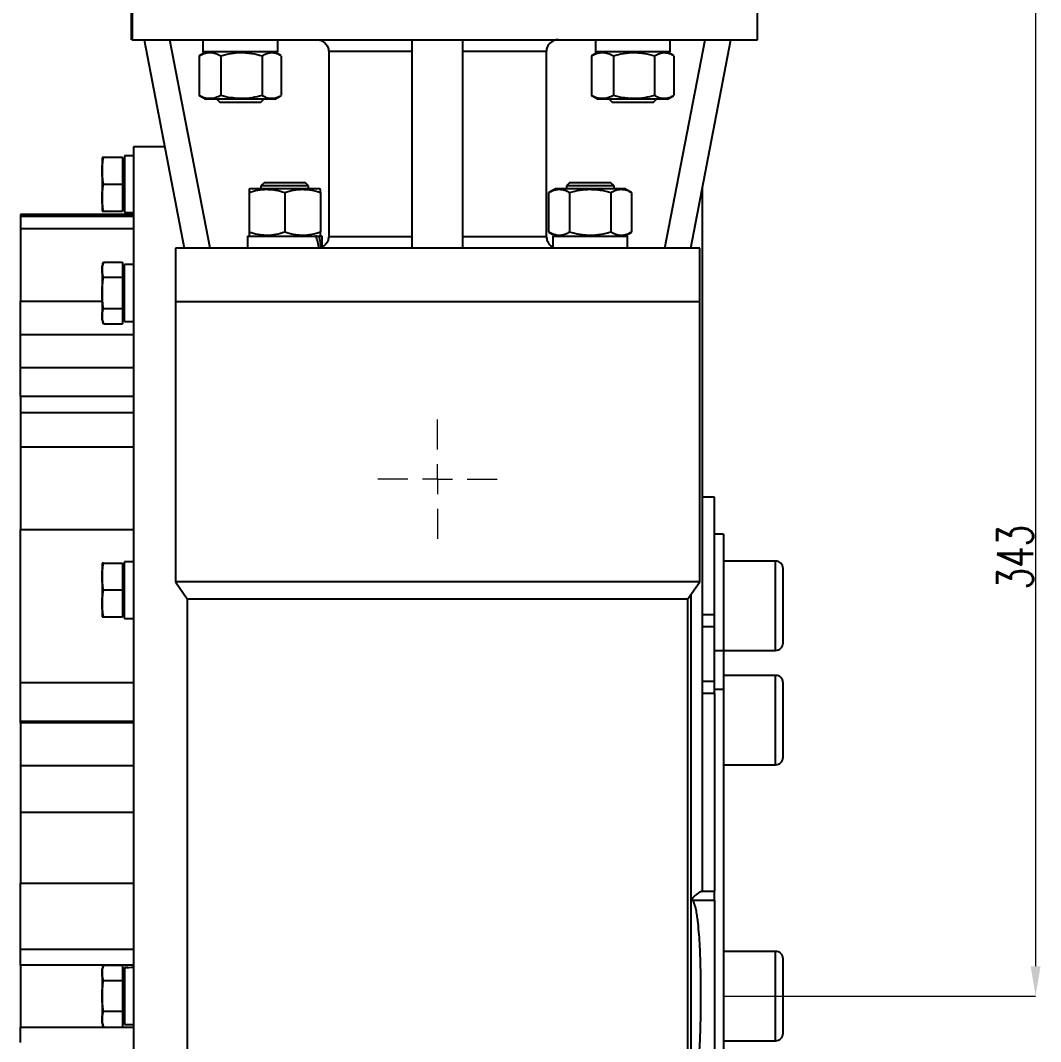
# Model space of a CAD drawing. Header units: millimetres. Extents: x 1852 to 4288, y 681 to 2404.
# Drawn here: x 2440.8 to 2783.2, y 1609.3 to 1952.1 of the extents above; entities that cross this region are included whole.
import ezdxf

# ---------------------------------------------------------------- set-up
doc = ezdxf.new("R2010")
doc.units = ezdxf.units.MM
for name, color, linetype, lineweight in [('10', 7, 'Continuous', 0), ('AM_5', 3, 'Continuous', 25), ('粗实线', 7, 'Continuous', 40)]:
    doc.layers.add(name, color=color, linetype=linetype, lineweight=lineweight)
doc.styles.add('SLDTEXTSTYLE1', font='txt.shx', dxfattribs={"width": 0.7, "bigfont": 'gbcbig.shx'})
doc.dimstyles.new('SLDDIMSTYLE12$0', dxfattribs={"dimtxt": 12, "dimasz": 10, "dimexe": 0, "dimexo": 0.0625, "dimgap": 0.875, "dimtad": 1, "dimdec": 1, "dimlfac": 1.8, "dimrnd": 1e-09, "dimzin": 12, "dimdsep": 46, "dimtxsty": 'SLDTEXTSTYLE1', "dimcen": 0.09, "dimdle": 8.16, "dimclrd": 3, "dimclre": 3, "dimadec": 0, "dimazin": 3, "dimtfac": 1, "dimtdec": 1, "dimtofl": 0, "dimtmove": 0, "dimatfit": 3, "dimfxl": 0, "dimfrac": 2, "dimtolj": 1, "dimlwd": 5, "dimlwe": 5, "dimarcsym": 0})

# ---------------------------------------------------------------- blocks, each defined once
blk = doc.blocks.new('SW_CENTERMARKSYMBOL_42')
at = {"layer": '10', "color": 0}
for p, q in [((0, 1), (0, 2)), ((0, 0), (0, 0.5)), ((-1, 0), (-2, 0)), ((0, 0), (-0.5, 0)), ((0, 0), (0, -0.5)), ((0, 0), (0.5, 0)), ((1, 0), (2, 0)), ((0, -1), (0, -2))]:
    blk.add_line(p, q, dxfattribs=at)
blk = doc.blocks.new('*D77')
at = {"layer": 'AM_5', "color": 3, "lineweight": 5, "transparency": 16777216}
blk.add_line((2736.74, 1967.63), (2781.51, 1967.63), dxfattribs=at)
at = {"layer": 'AM_5', "color": 3, "linetype": 'Continuous', "lineweight": 5, "transparency": 16777216}
for p, q in [((2781.51, 1957.63), (2781.51, 1634.63)), ((2676.82, 1624.63), (2781.51, 1624.63))]:
    blk.add_line(p, q, dxfattribs=at)
at = {"layer": 'AM_5', "color": 3, "transparency": 16777216}
for points in [[(2779.85, 1957.63), (2783.18, 1957.63), (2781.51, 1967.63)], [(2779.85, 1634.63), (2783.18, 1634.63), (2781.51, 1624.63)]]:
    blk.add_solid(points, dxfattribs=at)
at = {"layer": 'Defpoints', "color": 0, "transparency": 16777216}
for p in [(2736.68, 1967.63), (2676.75, 1624.63), (2781.51, 1624.63)]:
    blk.add_point(p, dxfattribs=at)
at = {"layer": 'AM_5', "color": 0, "transparency": 16777216, "insert": (2774.64, 1771.95), "char_height": 12, "attachment_point": 5, "rotation": 90, "style": 'SLDTEXTSTYLE1'}
blk.add_mtext('\\A1;343', dxfattribs=at)

msp = doc.modelspace()

# ---------------------------------------------------------------- linework, layer by layer
at = {"linetype": 'ByBlock'}
msp.add_line((2688.13, 1945.631), (2688.13, 1987.55), dxfattribs=at)
at = {"color": 7, "linetype": 'Continuous', "lineweight": 25}
for p, q in [((2478.13, 1945.631), (2688.13, 1945.631)), ((2482.253, 1945.631), (2495.753, 1875.631)), ((2504.41, 1875.631), (2490.91, 1945.631)), ((2502.015, 1945.631), (2502.015, 1941.531)), ((2527.115, 1941.531), (2527.115, 1945.631)), ((2572.253, 1875.631), (2572.253, 1945.631)), ((2589.253, 1875.631), (2589.253, 1945.631)), ((2633.769, 1945.631), (2633.769, 1941.531)), ((2657.096, 1875.631), (2670.596, 1945.631)), ((2658.869, 1941.531), (2658.869, 1945.631)), ((2665.753, 1875.631), (2679.253, 1945.631)), ((2500.957, 1940.362), (2500.716, 1940.243)), ((2500.716, 1940.243), (2500.716, 1926.919)), ((2502.94, 1941.531), (2500.946, 1940.38)), ((2527.115, 1941.531), (2502.015, 1941.531)), ((2502.106, 1941.531), (2502.052, 1941.018)), ((2508.031, 1940.243), (2508.031, 1926.919)), ((2521.88, 1940.243), (2521.88, 1926.919)), ((2528.184, 1940.38), (2526.19, 1941.531)), ((2528.414, 1926.919), (2528.414, 1940.243)), ((2572.253, 1941.631), (2544.229, 1941.631)), ((2544.229, 1941.631), (2544.229, 1879.631)), ((2617.277, 1941.631), (2589.253, 1941.631)), ((2617.277, 1941.631), (2617.277, 1879.631)), ((2632.71, 1940.362), (2632.469, 1940.243)), ((2632.469, 1940.243), (2632.469, 1926.919)), ((2634.694, 1941.531), (2632.7, 1940.38)), ((2658.869, 1941.531), (2633.769, 1941.531)), ((2633.86, 1941.531), (2633.805, 1941.018)), ((2639.785, 1940.243), (2639.785, 1926.919)), ((2653.634, 1940.243), (2653.634, 1926.919)), ((2659.937, 1940.38), (2657.944, 1941.531)), ((2660.168, 1926.919), (2660.168, 1940.243)), ((2500.716, 1926.919), (2500.957, 1926.805)), ((2500.944, 1926.783), (2502.94, 1925.631)), ((2526.19, 1925.631), (2528.186, 1926.783)), ((2632.469, 1926.919), (2632.71, 1926.805)), ((2632.698, 1926.783), (2634.694, 1925.631)), ((2657.944, 1925.631), (2659.939, 1926.783)), ((2526.19, 1925.631), (2502.94, 1925.631)), ((2506.647, 1925.631), (2507.647, 1924.631)), ((2507.647, 1924.631), (2521.482, 1924.631)), ((2521.482, 1924.631), (2522.482, 1925.631)), ((2657.944, 1925.631), (2634.694, 1925.631)), ((2638.401, 1925.631), (2639.401, 1924.631)), ((2639.401, 1924.631), (2653.236, 1924.631)), ((2653.236, 1924.631), (2654.236, 1925.631)), ((2489.196, 1909.631), (2478.753, 1909.631)), ((2478.753, 1909.631), (2478.753, 1339.631)), ((2468.153, 1906.131), (2468.153, 1901.631)), ((2475.053, 1906.131), (2468.66, 1906.131)), ((2475.053, 1906.131), (2475.053, 1897.131)), ((2475.653, 1905.366), (2475.053, 1905.966)), ((2478.753, 1906.681), (2475.653, 1906.681)), ((2475.653, 1906.681), (2475.653, 1887.581)), ((2468.153, 1901.631), (2468.153, 1892.631)), ((2468.66, 1897.131), (2475.053, 1897.131)), ((2475.053, 1897.131), (2475.053, 1888.131)), ((2517.863, 1895.631), (2517.488, 1895.415)), ((2541.113, 1895.631), (2517.863, 1895.631)), ((2522.57, 1897.631), (2521.488, 1896.549)), ((2521.488, 1896.549), (2521.488, 1895.631)), ((2537.488, 1896.549), (2521.488, 1896.549)), ((2536.405, 1897.631), (2522.57, 1897.631)), ((2537.488, 1896.549), (2536.405, 1897.631)), ((2537.488, 1895.631), (2537.488, 1896.549)), ((2541.488, 1895.415), (2541.113, 1895.631)), ((2620.393, 1895.631), (2618.162, 1894.343)), ((2643.643, 1895.631), (2620.393, 1895.631)), ((2625.101, 1897.631), (2624.018, 1896.549)), ((2624.018, 1896.549), (2624.018, 1895.631)), ((2640.018, 1896.549), (2624.018, 1896.549)), ((2638.936, 1897.631), (2625.101, 1897.631)), ((2640.018, 1896.549), (2638.936, 1897.631)), ((2640.018, 1895.631), (2640.018, 1896.549)), ((2645.875, 1894.343), (2643.643, 1895.631)), ((2468.153, 1892.631), (2468.153, 1888.131)), ((2517.488, 1894.343), (2517.488, 1881.019)), ((2529.488, 1894.343), (2529.488, 1881.019)), ((2541.488, 1894.343), (2541.488, 1881.019)), ((2618.162, 1881.019), (2618.162, 1894.343)), ((2625.09, 1894.343), (2625.09, 1881.019)), ((2638.946, 1894.343), (2638.946, 1881.019)), ((2645.875, 1894.343), (2645.875, 1881.019)), ((2475.053, 1888.296), (2475.653, 1888.896)), ((2478.753, 1886.979), (2440.753, 1886.979)), ((2440.753, 1886.979), (2440.753, 1886.444)), ((2440.753, 1886.444), (2478.753, 1886.444)), ((2440.753, 1886.444), (2440.753, 1882.25)), ((2468.66, 1888.131), (2475.053, 1888.131)), ((2475.653, 1887.581), (2478.753, 1887.581)), ((2440.753, 1882.25), (2478.753, 1882.25)), ((2440.753, 1882.25), (2440.753, 1857.92)), ((2516.938, 1879.731), (2516.938, 1875.631)), ((2516.938, 1879.731), (2539.966, 1879.731)), ((2517.488, 1879.948), (2517.863, 1879.731)), ((2540.226, 1879.731), (2539.966, 1879.731)), ((2540.226, 1879.731), (2541.08, 1879.731)), ((2541.08, 1879.731), (2542.038, 1879.731)), ((2541.113, 1879.731), (2541.488, 1879.948)), ((2542.038, 1875.631), (2542.038, 1879.731)), ((2544.229, 1879.631), (2572.253, 1879.631)), ((2589.253, 1879.631), (2617.277, 1879.631)), ((2618.162, 1881.019), (2620.393, 1879.731)), ((2619.468, 1879.731), (2619.468, 1875.631)), ((2619.468, 1879.731), (2644.568, 1879.731)), ((2643.643, 1879.731), (2645.875, 1881.019)), ((2644.568, 1875.631), (2644.568, 1879.731)), ((2492.753, 1875.631), (2492.753, 1857.631)), ((2668.753, 1875.631), (2492.753, 1875.631)), ((2668.753, 1857.631), (2668.753, 1875.631)), ((2468.66, 1871.015), (2468.153, 1869.623)), ((2468.153, 1869.623), (2468.153, 1868.417)), ((2468.153, 1868.417), (2468.153, 1860.623)), ((2468.66, 1871.015), (2475.053, 1871.015)), ((2475.053, 1871.015), (2475.053, 1865.819)), ((2475.653, 1868.858), (2475.053, 1869.458)), ((2478.753, 1870.173), (2475.653, 1870.173)), ((2475.653, 1851.073), (2475.653, 1870.173)), ((2475.053, 1865.819), (2468.66, 1865.819)), ((2475.053, 1865.819), (2475.053, 1855.427)), ((2440.753, 1846.547), (2440.753, 1857.92)), ((2440.753, 1857.92), (2468.153, 1857.92)), ((2468.153, 1860.623), (2468.153, 1852.829)), ((2468.66, 1855.427), (2475.053, 1855.427)), ((2475.053, 1855.427), (2475.053, 1850.231)), ((2492.753, 1857.631), (2492.753, 1763.631)), ((2668.753, 1857.631), (2492.753, 1857.631)), ((2668.753, 1763.631), (2668.753, 1857.631)), ((2468.153, 1852.829), (2468.153, 1851.623)), ((2468.153, 1851.623), (2468.66, 1850.231)), ((2475.053, 1851.788), (2475.653, 1852.388)), ((2475.653, 1851.073), (2478.753, 1851.073)), ((2468.66, 1850.231), (2475.053, 1850.231)), ((2478.753, 1846.547), (2440.753, 1846.547)), ((2440.753, 1835.484), (2440.753, 1846.547)), ((2440.753, 1825.924), (2440.753, 1835.484)), ((2478.753, 1835.484), (2440.753, 1835.484)), ((2478.753, 1825.924), (2440.753, 1825.924)), ((2440.753, 1825.924), (2440.753, 1820.486)), ((2440.753, 1820.486), (2478.753, 1820.486)), ((2440.753, 1820.486), (2440.753, 1809.027)), ((2440.753, 1809.027), (2478.753, 1809.027)), ((2440.753, 1809.027), (2440.753, 1781.175)), ((2673.753, 1792.037), (2669.753, 1792.037)), ((2673.753, 1752.601), (2673.753, 1792.037)), ((2440.753, 1781.175), (2478.753, 1781.175)), ((2440.753, 1729.816), (2440.753, 1781.175)), ((2676.753, 1779.631), (2673.753, 1779.631)), ((2676.753, 1779.631), (2676.753, 1740.597)), ((2468.153, 1769.881), (2468.153, 1765.381)), ((2468.66, 1769.881), (2475.053, 1769.881)), ((2475.053, 1769.881), (2475.053, 1760.881)), ((2475.653, 1769.116), (2475.053, 1769.716)), ((2478.753, 1770.431), (2475.653, 1770.431)), ((2475.653, 1751.331), (2475.653, 1770.431)), ((2694.253, 1770.631), (2676.753, 1770.631)), ((2694.253, 1755.631), (2694.253, 1770.631)), ((2468.153, 1765.381), (2468.153, 1756.381)), ((2492.753, 1763.631), (2496.753, 1757.918)), ((2668.753, 1763.631), (2492.753, 1763.631)), ((2664.753, 1757.918), (2668.753, 1763.631)), ((2475.053, 1760.881), (2468.66, 1760.881)), ((2475.053, 1760.881), (2475.053, 1751.881)), ((2665.753, 1759.347), (2665.753, 1489.915)), ((2468.153, 1756.381), (2468.153, 1751.881)), ((2496.753, 1757.918), (2496.753, 1648.485)), ((2496.753, 1757.918), (2664.753, 1757.918)), ((2664.753, 1491.344), (2664.753, 1757.918)), ((2694.253, 1740.631), (2694.253, 1755.631)), ((2468.66, 1751.881), (2475.053, 1751.881)), ((2475.053, 1752.046), (2475.653, 1752.646)), ((2673.753, 1752.601), (2669.753, 1752.601)), ((2673.753, 1748.657), (2673.753, 1752.601)), ((2475.653, 1751.331), (2478.753, 1751.331)), ((2669.753, 1748.657), (2673.753, 1748.657)), ((2673.753, 1730.254), (2673.753, 1748.657)), ((2673.753, 1740.597), (2676.753, 1740.597)), ((2676.753, 1740.631), (2694.253, 1740.631)), ((2676.753, 1740.597), (2676.753, 1727.476)), ((2694.253, 1732.262), (2676.753, 1732.262)), ((2694.253, 1717.262), (2694.253, 1732.262)), ((2478.753, 1729.816), (2440.753, 1729.816)), ((2440.753, 1716.914), (2440.753, 1729.816)), ((2673.753, 1730.254), (2669.753, 1730.254)), ((2673.753, 1726.31), (2673.753, 1730.254)), ((2669.753, 1726.31), (2673.753, 1726.31)), ((2676.753, 1727.476), (2673.753, 1727.476)), ((2673.753, 1726.335), (2673.753, 1659.831)), ((2676.753, 1727.476), (2676.753, 1469.631)), ((2694.253, 1702.262), (2694.253, 1717.262)), ((2440.753, 1716.292), (2440.753, 1716.914)), ((2440.753, 1716.914), (2478.753, 1716.914)), ((2478.753, 1716.292), (2440.753, 1716.292)), ((2440.753, 1716.292), (2440.753, 1702.048)), ((2440.753, 1702.048), (2478.753, 1702.048)), ((2440.753, 1702.048), (2440.753, 1686.395)), ((2676.753, 1702.262), (2694.253, 1702.262)), ((2440.753, 1686.395), (2440.753, 1662.485)), ((2440.753, 1686.395), (2478.753, 1686.395)), ((2440.753, 1662.485), (2478.753, 1662.485)), ((2440.753, 1640.201), (2440.753, 1662.485)), ((2669.518, 1659.831), (2673.753, 1659.831)), ((2673.753, 1656.856), (2673.753, 1659.831)), ((2666.434, 1656.856), (2673.753, 1656.856)), ((2673.753, 1656.856), (2673.753, 1593.809)), ((2440.753, 1635.047), (2440.753, 1640.201)), ((2478.753, 1640.201), (2440.753, 1640.201)), ((2694.253, 1639.631), (2676.753, 1639.631)), ((2694.253, 1624.631), (2694.253, 1639.631)), ((2440.753, 1635.047), (2440.753, 1614.215)), ((2478.753, 1635.047), (2440.753, 1635.047)), ((2468.66, 1635.023), (2468.153, 1633.631)), ((2468.66, 1635.023), (2475.053, 1635.023)), ((2475.053, 1635.023), (2475.053, 1629.827)), ((2468.153, 1633.631), (2468.153, 1632.425)), ((2468.153, 1632.425), (2468.153, 1624.631)), ((2475.653, 1632.866), (2475.053, 1633.466)), ((2475.653, 1634.181), (2475.653, 1634.012)), ((2475.653, 1634.012), (2475.653, 1615.081)), ((2468.66, 1629.827), (2475.053, 1629.827)), ((2475.053, 1629.827), (2475.053, 1619.435)), ((2468.153, 1624.631), (2468.153, 1616.837)), ((2694.253, 1609.631), (2694.253, 1624.631)), ((2475.053, 1619.435), (2468.66, 1619.435)), ((2475.053, 1619.435), (2475.053, 1614.239)), ((2468.153, 1616.837), (2468.153, 1615.631)), ((2468.153, 1615.631), (2468.66, 1614.239)), ((2475.053, 1615.796), (2475.653, 1616.396)), ((2475.653, 1615.081), (2478.753, 1615.081)), ((2440.753, 1609.061), (2440.753, 1614.215)), ((2440.753, 1614.215), (2478.753, 1614.215)), ((2468.66, 1614.239), (2475.053, 1614.239)), ((2676.753, 1609.631), (2694.253, 1609.631))]:
    msp.add_line(p, q, dxfattribs=at)
for centre, start, end in [((2694.253, 1768.131), 0, 90), ((2694.253, 1743.131), 270, 0), ((2694.253, 1729.762), 0, 90), ((2694.253, 1704.762), 270, 0), ((2694.253, 1637.131), 0, 90), ((2694.253, 1612.131), 270, 0)]:
    msp.add_arc(centre, 2.5, start, end, dxfattribs=at)
for centre, major_axis, ratio, start_param, end_param in [((2529.488, 1875.631), (-6.482, 21.494), 0.4999708, 4.5627436, 4.7524967), ((2529.488, 1879.731), (-6.482, 21.494), 0.4999708, 4.3729905, 4.5627436), ((2475.653, 1624.631), (16.541, 0), 0.5773503, 1.4769526, 1.5707963), ((2478.753, 1624.631), (16.541, 0), 0.5773503, 1.5707963, 1.7593233)]:
    msp.add_ellipse(centre, major_axis=major_axis, ratio=ratio, start_param=start_param, end_param=end_param, dxfattribs=at)
for points, knots in [([(2540.133, 1945.631), (2540.4, 1945.631), (2540.663, 1945.606), (2541.18, 1945.506), (2541.438, 1945.431), (2541.93, 1945.233), (2542.165, 1945.113), (2542.608, 1944.827), (2542.82, 1944.659), (2543.2, 1944.293), (2543.371, 1944.092), (2543.674, 1943.657), (2543.804, 1943.422), (2544.117, 1942.696), (2544.229, 1942.166), (2544.229, 1941.631)], [0, 0, 0, 0, 0.125, 0.125, 0.25, 0.25, 0.375, 0.375, 0.5, 0.5, 0.625, 0.625, 0.75, 0.75, 1, 1, 1, 1]), ([(2621.373, 1945.631), (2621.106, 1945.631), (2620.843, 1945.606), (2620.325, 1945.506), (2620.068, 1945.431), (2619.575, 1945.233), (2619.341, 1945.113), (2618.898, 1944.827), (2618.686, 1944.659), (2618.306, 1944.293), (2618.135, 1944.092), (2617.832, 1943.657), (2617.702, 1943.422), (2617.389, 1942.696), (2617.277, 1942.166), (2617.277, 1941.631)], [0, 0, 0, 0, 0.125, 0.125, 0.25, 0.25, 0.375, 0.375, 0.5, 0.5, 0.625, 0.625, 0.75, 0.75, 1, 1, 1, 1]), ([(2500.716, 1940.243), (2501.313, 1940.569), (2501.915, 1940.838), (2503.13, 1941.211), (2503.745, 1941.314), (2504.678, 1941.315), (2504.99, 1941.29), (2505.608, 1941.192), (2505.915, 1941.12), (2506.83, 1940.839), (2507.433, 1940.57), (2508.031, 1940.243)], [0, 0, 0, 0, 0.25, 0.25, 0.5, 0.5, 0.625, 0.625, 0.75, 0.75, 1, 1, 1, 1]), ([(2508.031, 1940.243), (2509.162, 1940.569), (2510.301, 1940.838), (2512.602, 1941.211), (2513.765, 1941.314), (2515.531, 1941.315), (2516.123, 1941.29), (2517.293, 1941.192), (2517.874, 1941.12), (2519.607, 1940.839), (2520.748, 1940.57), (2521.88, 1940.243)], [0, 0, 0, 0, 0.25, 0.25, 0.5, 0.5, 0.625, 0.625, 0.75, 0.75, 1, 1, 1, 1]), ([(2521.88, 1940.243), (2522.447, 1940.552), (2523.594, 1941.179), (2525.292, 1941.405), (2526.835, 1941.095), (2527.75, 1940.593), (2528.173, 1940.362)], [0, 0, 0, 0, 0.27487, 0.5557011, 0.7950175, 1, 1, 1, 1]), ([(2632.469, 1940.243), (2633.067, 1940.569), (2633.668, 1940.838), (2634.884, 1941.211), (2635.498, 1941.314), (2636.431, 1941.315), (2636.744, 1941.29), (2637.362, 1941.192), (2637.669, 1941.12), (2638.584, 1940.839), (2639.187, 1940.57), (2639.785, 1940.243)], [0, 0, 0, 0, 0.25, 0.25, 0.5, 0.5, 0.625, 0.625, 0.75, 0.75, 1, 1, 1, 1]), ([(2639.785, 1940.243), (2640.916, 1940.569), (2642.054, 1940.838), (2644.356, 1941.211), (2645.519, 1941.314), (2647.285, 1941.315), (2647.876, 1941.29), (2649.046, 1941.192), (2649.627, 1941.12), (2651.36, 1940.839), (2652.502, 1940.57), (2653.634, 1940.243)], [0, 0, 0, 0, 0.25, 0.25, 0.5, 0.5, 0.625, 0.625, 0.75, 0.75, 1, 1, 1, 1]), ([(2653.634, 1940.243), (2654.201, 1940.552), (2655.348, 1941.179), (2657.046, 1941.405), (2658.588, 1941.095), (2659.504, 1940.593), (2659.927, 1940.362)], [0, 0, 0, 0, 0.27487, 0.5557011, 0.7950175, 1, 1, 1, 1]), ([(2508.031, 1926.919), (2507.434, 1926.593), (2506.832, 1926.324), (2505.617, 1925.951), (2505.002, 1925.848), (2504.07, 1925.847), (2503.757, 1925.872), (2503.139, 1925.97), (2502.832, 1926.042), (2501.917, 1926.323), (2501.314, 1926.592), (2500.716, 1926.919)], [0, 0, 0, 0, 0.25, 0.25, 0.5, 0.5, 0.625, 0.625, 0.75, 0.75, 1, 1, 1, 1]), ([(2521.88, 1926.919), (2520.75, 1926.593), (2519.611, 1926.324), (2517.309, 1925.951), (2516.146, 1925.848), (2514.38, 1925.847), (2513.789, 1925.872), (2512.619, 1925.97), (2512.038, 1926.042), (2510.305, 1926.323), (2509.163, 1926.592), (2508.031, 1926.919)], [0, 0, 0, 0, 0.25, 0.25, 0.5, 0.5, 0.625, 0.625, 0.75, 0.75, 1, 1, 1, 1]), ([(2528.173, 1926.805), (2527.686, 1926.541), (2526.619, 1925.964), (2525.002, 1925.757), (2523.378, 1926.091), (2522.383, 1926.641), (2521.88, 1926.919)], [0, 0, 0, 0, 0.23618419, 0.51698793, 0.75628114, 1, 1, 1, 1]), ([(2639.785, 1926.919), (2639.188, 1926.593), (2638.586, 1926.324), (2637.37, 1925.951), (2636.756, 1925.848), (2635.823, 1925.847), (2635.511, 1925.872), (2634.893, 1925.97), (2634.586, 1926.042), (2633.67, 1926.323), (2633.067, 1926.592), (2632.469, 1926.919)], [0, 0, 0, 0, 0.25, 0.25, 0.5, 0.5, 0.625, 0.625, 0.75, 0.75, 1, 1, 1, 1]), ([(2653.634, 1926.919), (2652.503, 1926.593), (2651.364, 1926.324), (2649.063, 1925.951), (2647.9, 1925.848), (2646.134, 1925.847), (2645.542, 1925.872), (2644.372, 1925.97), (2643.791, 1926.042), (2642.058, 1926.323), (2640.917, 1926.592), (2639.785, 1926.919)], [0, 0, 0, 0, 0.25, 0.25, 0.5, 0.5, 0.625, 0.625, 0.75, 0.75, 1, 1, 1, 1]), ([(2659.927, 1926.805), (2659.439, 1926.541), (2658.372, 1925.964), (2656.755, 1925.757), (2655.132, 1926.091), (2654.136, 1926.641), (2653.634, 1926.919)], [0, 0, 0, 0, 0.23618419, 0.51698793, 0.75628114, 1, 1, 1, 1]), ([(2468.153, 1901.631), (2468.153, 1902.388), (2468.2, 1903.141), (2468.376, 1904.641), (2468.503, 1905.387), (2468.66, 1906.131)], [0, 0, 0, 0, 0.5, 0.5, 1, 1, 1, 1]), ([(2468.66, 1906.131), (2468.503, 1906.131), (2468.376, 1906.131), (2468.2, 1906.131), (2468.153, 1906.131), (2468.153, 1906.131)], [0, 0, 0, 0, 0.5, 0.5, 1, 1, 1, 1]), ([(2468.66, 1897.131), (2468.503, 1897.875), (2468.376, 1898.621), (2468.2, 1900.121), (2468.153, 1900.874), (2468.153, 1901.631)], [0, 0, 0, 0, 0.5, 0.5, 1, 1, 1, 1]), ([(2468.153, 1892.631), (2468.153, 1893.388), (2468.2, 1894.141), (2468.376, 1895.641), (2468.503, 1896.387), (2468.66, 1897.131)], [0, 0, 0, 0, 0.5, 0.5, 1, 1, 1, 1]), ([(2669.753, 1659.831), (2669.753, 1664.696), (2669.753, 1674.424), (2669.753, 1688.919), (2669.753, 1703.371), (2669.753, 1717.728), (2669.753, 1731.94), (2669.753, 1745.924), (2669.753, 1759.642), (2669.753, 1772.986), (2669.753, 1785.889), (2669.753, 1798.288), (2669.753, 1810.12), (2669.753, 1821.327), (2669.753, 1831.863), (2669.753, 1841.685), (2669.753, 1850.735), (2669.753, 1859.014), (2669.753, 1866.494), (2669.753, 1873.173), (2669.753, 1879.062), (2669.753, 1884.179), (2669.753, 1888.556), (2669.753, 1892.156), (2669.753, 1894.82), (2669.753, 1895.914), (2669.753, 1896.372)], [0, 0, 0, 0, 0.0409038, 0.0817783, 0.1233124, 0.1653977, 0.2075164, 0.2503104, 0.2933519, 0.3365859, 0.3799566, 0.4234071, 0.4668568, 0.510227, 0.553461, 0.5965029, 0.6392979, 0.6814151, 0.7235009, 0.7650353, 0.8059095, 0.8468143, 0.8877177, 0.9285924, 0.9701267, 1, 1, 1, 1]), ([(2468.66, 1888.131), (2468.503, 1888.875), (2468.376, 1889.621), (2468.2, 1891.121), (2468.153, 1891.874), (2468.153, 1892.631)], [0, 0, 0, 0, 0.5, 0.5, 1, 1, 1, 1]), ([(2517.488, 1895.376), (2517.488, 1895.389), (2517.488, 1895.483), (2517.488, 1895.138), (2517.488, 1894.609), (2517.488, 1894.343)], [0, 0, 0, 0, 0.0695917, 0.5305334, 1, 1, 1, 1]), ([(2517.488, 1894.343), (2518.467, 1894.669), (2519.454, 1894.938), (2521.448, 1895.311), (2522.456, 1895.414), (2523.986, 1895.415), (2524.499, 1895.39), (2525.513, 1895.292), (2526.016, 1895.22), (2527.518, 1894.939), (2528.507, 1894.67), (2529.488, 1894.343)], [0, 0, 0, 0, 0.25, 0.25, 0.5, 0.5, 0.625, 0.625, 0.75, 0.75, 1, 1, 1, 1]), ([(2529.488, 1894.343), (2530.467, 1894.669), (2531.454, 1894.938), (2533.448, 1895.311), (2534.456, 1895.414), (2535.986, 1895.415), (2536.499, 1895.39), (2537.513, 1895.292), (2538.016, 1895.22), (2539.518, 1894.939), (2540.507, 1894.67), (2541.488, 1894.343)], [0, 0, 0, 0, 0.25, 0.25, 0.5, 0.5, 0.625, 0.625, 0.75, 0.75, 1, 1, 1, 1]), ([(2541.488, 1894.343), (2541.488, 1894.664), (2541.488, 1895.273), (2541.488, 1895.343), (2541.488, 1895.376)], [0, 0, 0, 0, 0.529034, 1, 1, 1, 1]), ([(2618.162, 1894.343), (2618.727, 1894.669), (2619.297, 1894.938), (2620.449, 1895.311), (2621.03, 1895.414), (2621.914, 1895.415), (2622.21, 1895.39), (2622.795, 1895.292), (2623.086, 1895.22), (2623.953, 1894.939), (2624.524, 1894.67), (2625.09, 1894.343)], [0, 0, 0, 0, 0.25, 0.25, 0.5, 0.5, 0.625, 0.625, 0.75, 0.75, 1, 1, 1, 1]), ([(2625.09, 1894.343), (2626.221, 1894.669), (2627.361, 1894.938), (2629.663, 1895.311), (2630.827, 1895.414), (2632.594, 1895.415), (2633.186, 1895.39), (2634.356, 1895.292), (2634.938, 1895.22), (2636.672, 1894.939), (2637.814, 1894.67), (2638.946, 1894.343)], [0, 0, 0, 0, 0.25, 0.25, 0.5, 0.5, 0.625, 0.625, 0.75, 0.75, 1, 1, 1, 1]), ([(2638.946, 1894.343), (2639.512, 1894.669), (2640.082, 1894.938), (2641.233, 1895.311), (2641.815, 1895.414), (2642.698, 1895.415), (2642.994, 1895.39), (2643.58, 1895.292), (2643.87, 1895.22), (2644.737, 1894.939), (2645.308, 1894.67), (2645.875, 1894.343)], [0, 0, 0, 0, 0.25, 0.25, 0.5, 0.5, 0.625, 0.625, 0.75, 0.75, 1, 1, 1, 1]), ([(2468.153, 1888.131), (2468.153, 1888.131), (2468.2, 1888.131), (2468.376, 1888.131), (2468.503, 1888.131), (2468.66, 1888.131)], [0, 0, 0, 0, 0.5, 0.5, 1, 1, 1, 1]), ([(2517.488, 1881.019), (2517.488, 1880.698), (2517.488, 1880.089), (2517.488, 1880.019), (2517.488, 1879.986)], [0, 0, 0, 0, 0.529034, 1, 1, 1, 1]), ([(2529.488, 1881.019), (2528.508, 1880.693), (2527.521, 1880.424), (2525.527, 1880.051), (2524.519, 1879.948), (2522.989, 1879.947), (2522.477, 1879.972), (2521.463, 1880.07), (2520.959, 1880.142), (2519.458, 1880.423), (2518.469, 1880.692), (2517.488, 1881.019)], [0, 0, 0, 0, 0.25, 0.25, 0.5, 0.5, 0.625, 0.625, 0.75, 0.75, 1, 1, 1, 1]), ([(2541.488, 1881.019), (2540.508, 1880.693), (2539.521, 1880.424), (2537.527, 1880.051), (2536.519, 1879.948), (2534.989, 1879.947), (2534.477, 1879.972), (2533.463, 1880.07), (2532.959, 1880.142), (2531.458, 1880.423), (2530.469, 1880.692), (2529.488, 1881.019)], [0, 0, 0, 0, 0.25, 0.25, 0.5, 0.5, 0.625, 0.625, 0.75, 0.75, 1, 1, 1, 1]), ([(2541.488, 1879.986), (2541.488, 1879.973), (2541.488, 1879.879), (2541.488, 1880.224), (2541.488, 1880.753), (2541.488, 1881.019)], [0, 0, 0, 0, 0.0695917, 0.5305334, 1, 1, 1, 1]), ([(2544.229, 1879.631), (2544.186, 1879.188), (2544.1, 1878.302), (2543.408, 1877.148), (2542.684, 1876.394), (2542.153, 1876.186), (2542.038, 1876.141)], [0, 0, 0, 0, 0.3037787, 0.6074262, 0.9147771, 1, 1, 1, 1]), ([(2617.277, 1879.631), (2617.32, 1879.188), (2617.406, 1878.302), (2618.098, 1877.148), (2618.822, 1876.394), (2619.353, 1876.186), (2619.468, 1876.141)], [0, 0, 0, 0, 0.3037787, 0.6074262, 0.9147771, 1, 1, 1, 1]), ([(2625.09, 1881.019), (2624.524, 1880.693), (2623.955, 1880.424), (2622.803, 1880.051), (2622.222, 1879.948), (2621.338, 1879.947), (2621.042, 1879.972), (2620.457, 1880.07), (2620.166, 1880.142), (2619.299, 1880.423), (2618.728, 1880.692), (2618.162, 1881.019)], [0, 0, 0, 0, 0.25, 0.25, 0.5, 0.5, 0.625, 0.625, 0.75, 0.75, 1, 1, 1, 1]), ([(2638.946, 1881.019), (2637.815, 1880.693), (2636.676, 1880.424), (2634.373, 1880.051), (2633.209, 1879.948), (2631.442, 1879.947), (2630.851, 1879.972), (2629.68, 1880.07), (2629.099, 1880.142), (2627.365, 1880.423), (2626.223, 1880.692), (2625.09, 1881.019)], [0, 0, 0, 0, 0.25, 0.25, 0.5, 0.5, 0.625, 0.625, 0.75, 0.75, 1, 1, 1, 1]), ([(2645.875, 1881.019), (2645.309, 1880.693), (2644.739, 1880.424), (2643.588, 1880.051), (2643.006, 1879.948), (2642.123, 1879.947), (2641.827, 1879.972), (2641.241, 1880.07), (2640.951, 1880.142), (2640.084, 1880.423), (2639.513, 1880.692), (2638.946, 1881.019)], [0, 0, 0, 0, 0.25, 0.25, 0.5, 0.5, 0.625, 0.625, 0.75, 0.75, 1, 1, 1, 1]), ([(2468.153, 1868.417), (2468.153, 1868.854), (2468.2, 1869.289), (2468.376, 1870.155), (2468.503, 1870.586), (2468.66, 1871.015)], [0, 0, 0, 0, 0.5, 0.5, 1, 1, 1, 1]), ([(2468.66, 1865.819), (2468.503, 1866.249), (2468.376, 1866.679), (2468.2, 1867.545), (2468.153, 1867.98), (2468.153, 1868.417)], [0, 0, 0, 0, 0.5, 0.5, 1, 1, 1, 1]), ([(2468.153, 1860.623), (2468.153, 1861.497), (2468.2, 1862.367), (2468.376, 1864.098), (2468.503, 1864.96), (2468.66, 1865.819)], [0, 0, 0, 0, 0.5, 0.5, 1, 1, 1, 1]), ([(2468.66, 1855.427), (2468.503, 1856.286), (2468.376, 1857.148), (2468.2, 1858.879), (2468.153, 1859.749), (2468.153, 1860.623)], [0, 0, 0, 0, 0.5, 0.5, 1, 1, 1, 1]), ([(2468.153, 1852.829), (2468.153, 1853.266), (2468.2, 1853.701), (2468.376, 1854.566), (2468.503, 1854.997), (2468.66, 1855.427)], [0, 0, 0, 0, 0.5, 0.5, 1, 1, 1, 1]), ([(2468.66, 1850.231), (2468.503, 1850.66), (2468.376, 1851.091), (2468.2, 1851.957), (2468.153, 1852.392), (2468.153, 1852.829)], [0, 0, 0, 0, 0.5, 0.5, 1, 1, 1, 1]), ([(2468.153, 1765.381), (2468.153, 1766.138), (2468.2, 1766.891), (2468.376, 1768.391), (2468.503, 1769.137), (2468.66, 1769.881)], [0, 0, 0, 0, 0.5, 0.5, 1, 1, 1, 1]), ([(2468.66, 1769.881), (2468.503, 1769.881), (2468.376, 1769.881), (2468.2, 1769.881), (2468.153, 1769.881), (2468.153, 1769.881)], [0, 0, 0, 0, 0.5, 0.5, 1, 1, 1, 1]), ([(2468.66, 1760.881), (2468.503, 1761.625), (2468.376, 1762.371), (2468.2, 1763.871), (2468.153, 1764.624), (2468.153, 1765.381)], [0, 0, 0, 0, 0.5, 0.5, 1, 1, 1, 1]), ([(2696.753, 1755.631), (2696.753, 1758.946), (2696.753, 1762.126), (2696.753, 1766.814), (2696.753, 1768.131), (2696.753, 1768.131)], [0, 0, 0, 0, 0.5, 0.5, 1, 1, 1, 1]), ([(2468.153, 1756.381), (2468.153, 1757.138), (2468.2, 1757.891), (2468.376, 1759.391), (2468.503, 1760.137), (2468.66, 1760.881)], [0, 0, 0, 0, 0.5, 0.5, 1, 1, 1, 1]), ([(2468.66, 1751.881), (2468.503, 1752.625), (2468.376, 1753.371), (2468.2, 1754.871), (2468.153, 1755.624), (2468.153, 1756.381)], [0, 0, 0, 0, 0.5, 0.5, 1, 1, 1, 1]), ([(2696.753, 1743.131), (2696.753, 1743.131), (2696.753, 1744.448), (2696.753, 1749.136), (2696.753, 1752.316), (2696.753, 1755.631)], [0, 0, 0, 0, 0.5, 0.5, 1, 1, 1, 1]), ([(2468.153, 1751.881), (2468.153, 1751.881), (2468.2, 1751.881), (2468.376, 1751.881), (2468.503, 1751.881), (2468.66, 1751.881)], [0, 0, 0, 0, 0.5, 0.5, 1, 1, 1, 1]), ([(2696.753, 1708.423), (2696.753, 1710.171), (2696.753, 1712.399), (2696.753, 1717.248), (2696.753, 1719.762), (2696.753, 1724.33), (2696.753, 1726.282), (2696.753, 1729.029), (2696.753, 1729.762), (2696.753, 1729.762)], [0, 0, 0, 0, 0.25, 0.25, 0.5, 0.5, 0.75, 0.75, 1, 1, 1, 1]), ([(2666.434, 1656.856), (2666.4, 1656.907), (2666.369, 1656.96), (2666.322, 1657.072), (2666.306, 1657.132), (2666.302, 1657.254), (2666.315, 1657.314), (2666.359, 1657.428), (2666.388, 1657.48), (2666.488, 1657.63), (2666.567, 1657.72), (2666.728, 1657.892), (2666.812, 1657.974), (2667.065, 1658.212), (2667.238, 1658.363), (2667.579, 1658.65), (2667.746, 1658.785), (2668.074, 1659.039), (2668.233, 1659.158), (2668.544, 1659.376), (2668.694, 1659.475), (2668.973, 1659.641), (2669.103, 1659.709), (2669.335, 1659.804), (2669.435, 1659.831), (2669.518, 1659.831)], [0, 0, 0, 0, 0.03125, 0.03125, 0.0625, 0.0625, 0.09375, 0.09375, 0.125, 0.125, 0.1875, 0.1875, 0.25, 0.25, 0.375, 0.375, 0.5, 0.5, 0.625, 0.625, 0.75, 0.75, 0.875, 0.875, 1, 1, 1, 1]), ([(2667.054, 1593.809), (2667.259, 1594.444), (2667.413, 1595.089), (2667.681, 1596.384), (2667.794, 1597.035), (2668.094, 1598.994), (2668.245, 1600.309), (2668.498, 1602.946), (2668.598, 1604.266), (2668.767, 1606.905), (2668.835, 1608.225), (2669.006, 1612.187), (2669.076, 1614.828), (2669.164, 1620.113), (2669.181, 1622.756), (2669.172, 1628.043), (2669.146, 1630.686), (2669.036, 1635.975), (2668.953, 1638.619), (2668.754, 1642.58), (2668.675, 1643.9), (2668.478, 1646.537), (2668.36, 1647.856), (2668.136, 1649.827), (2668.054, 1650.483), (2667.864, 1651.791), (2667.758, 1652.443), (2667.508, 1653.742), (2667.365, 1654.391), (2667.093, 1655.344), (2666.993, 1655.658), (2666.815, 1656.119), (2666.751, 1656.271), (2666.607, 1656.569), (2666.529, 1656.715), (2666.434, 1656.856)], [0, 0, 0, 0, 0.03125, 0.03125, 0.0625, 0.0625, 0.125, 0.125, 0.1875, 0.1875, 0.25, 0.25, 0.375, 0.375, 0.5, 0.5, 0.625, 0.625, 0.75, 0.75, 0.8125, 0.8125, 0.875, 0.875, 0.90625, 0.90625, 0.9375, 0.9375, 0.96875, 0.96875, 0.984375, 0.984375, 0.9921875, 0.9921875, 1, 1, 1, 1]), ([(2496.753, 1648.485), (2496.753, 1640.547), (2496.759, 1632.596), (2496.759, 1616.666), (2496.753, 1608.715), (2496.753, 1600.777)], [0, 0, 0, 0, 0.5, 0.5, 1, 1, 1, 1]), ([(2468.153, 1632.425), (2468.153, 1632.862), (2468.2, 1633.297), (2468.376, 1634.163), (2468.503, 1634.594), (2468.66, 1635.023)], [0, 0, 0, 0, 0.5, 0.5, 1, 1, 1, 1]), ([(2696.753, 1612.131), (2696.753, 1612.131), (2696.753, 1613.448), (2696.753, 1618.136), (2696.753, 1621.316), (2696.753, 1627.946), (2696.753, 1631.126), (2696.753, 1635.814), (2696.753, 1637.131), (2696.753, 1637.131)], [0, 0, 0, 0, 0.25, 0.25, 0.5, 0.5, 0.75, 0.75, 1, 1, 1, 1]), ([(2468.66, 1629.827), (2468.503, 1630.257), (2468.376, 1630.688), (2468.2, 1631.553), (2468.153, 1631.988), (2468.153, 1632.425)], [0, 0, 0, 0, 0.5, 0.5, 1, 1, 1, 1]), ([(2468.153, 1624.631), (2468.153, 1625.505), (2468.2, 1626.375), (2468.376, 1628.106), (2468.503, 1628.968), (2468.66, 1629.827)], [0, 0, 0, 0, 0.5, 0.5, 1, 1, 1, 1]), ([(2468.66, 1619.435), (2468.503, 1620.294), (2468.376, 1621.156), (2468.2, 1622.887), (2468.153, 1623.757), (2468.153, 1624.631)], [0, 0, 0, 0, 0.5, 0.5, 1, 1, 1, 1]), ([(2468.153, 1616.837), (2468.153, 1617.274), (2468.2, 1617.709), (2468.376, 1618.574), (2468.503, 1619.005), (2468.66, 1619.435)], [0, 0, 0, 0, 0.5, 0.5, 1, 1, 1, 1]), ([(2468.66, 1614.239), (2468.503, 1614.668), (2468.376, 1615.099), (2468.2, 1615.965), (2468.153, 1616.4), (2468.153, 1616.837)], [0, 0, 0, 0, 0.5, 0.5, 1, 1, 1, 1])]:
    msp.add_open_spline(points, degree=3, knots=knots, dxfattribs=at)
msp.add_open_spline([(2696.753, 1704.762), (2696.753, 1704.762), (2696.753, 1706.079), (2696.753, 1708.423)], degree=3, dxfattribs=at)
at = {"layer": '粗实线', "linetype": 'ByBlock'}
msp.add_line((2478.13, 1967.626), (2478.13, 1945.631), dxfattribs=at)

# ---------------------------------------------------------------- block references
at = {"layer": '10', "xscale": 10, "yscale": 10, "zscale": 10}
msp.add_blockref('SW_CENTERMARKSYMBOL_42', (2580.753, 1798.131), dxfattribs=at)

# ---------------------------------------------------------------- dimensions: what is measured, and where the dimension line sits
at = {"layer": 'AM_5'}
dim = msp.add_linear_dim(base=(2781.515, 1624.631), p1=(2736.68, 1967.631), p2=(2676.753, 1624.631), angle=90, dimstyle='SLDDIMSTYLE12$0', override={"dimlfac": 1}, dxfattribs=at)
dim.commit()
dim.dimension.update_dxf_attribs({"geometry": '*D77', "text_midpoint": (2781.515, 1771.947), "dimtype": 160})

doc.saveas('drawing.dxf')
